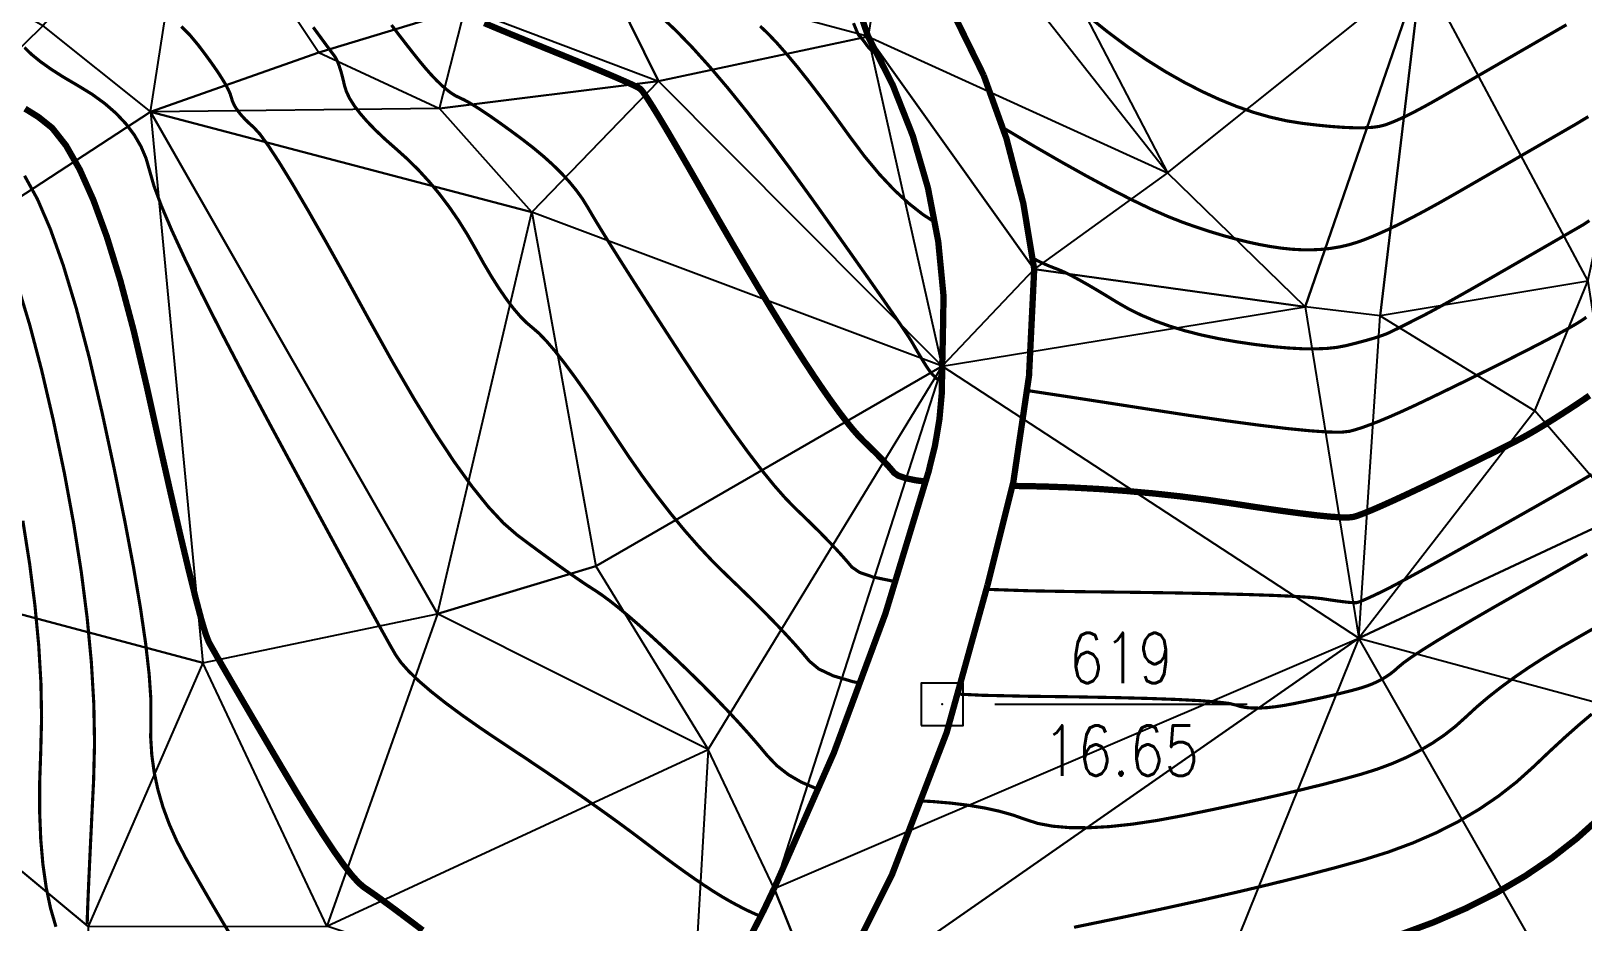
# Model space of a CAD drawing. Extents: x 1060 to 1934, y 610 to 1562.
# Drawn here: x 1125.83 to 1162.72, y 692.59 to 713.77 of the extents above; entities that cross this region are included whole.
import ezdxf
from ezdxf.enums import TextEntityAlignment as Align

# ---------------------------------------------------------------- set-up
doc = ezdxf.new("R2010")
doc.units = 0
doc.header["$LTSCALE"] = 0.5
doc.header["$PDSIZE"] = 0.2
doc.linetypes.add('X3', pattern=[5, 4, -1])
doc.linetypes.add('X6', pattern=[2, 1, -1])
doc.layers.get('0').update_dxf_attribs({"linetype": 'CONTINUOUS'})
for name, color, linetype in [('DGX', 2, 'CONTINUOUS'), ('DLSS', 4, 'CONTINUOUS'), ('KZD', 1, 'CONTINUOUS'), ('SJW', 1, 'CONTINUOUS'), ('SXSS', 5, 'CONTINUOUS'), ('ZDH', 1, 'CONTINUOUS')]:
    doc.layers.add(name, color=color, linetype=linetype)
doc.styles.add('HZ', font='rs.shx', dxfattribs={"width": 0.8, "bigfont": 'hztxt.shx'})

# ---------------------------------------------------------------- blocks, each defined once
blk = doc.blocks.new('gc115')
blk.add_lwpolyline([(-1, -0.9999999999999996), (1, -0.9999999999999987), (0.9999999999999991, 1.000000000000001), (-1.000000000000001, 1)], close=True)
blk.add_point((0, 0))

msp = doc.modelspace()

# ---------------------------------------------------------------- linework, layer by layer
at = {"layer": 'DGX', "linetype": 'Continuous', "const_width": 0.075, "flags": 128}
for points, elevation in [([(1147.492423340772, 705.472666520739), (1147.455210674258, 705.4759225478647), (1147.417015584726, 705.481001346677), (1147.387765634609, 705.4870342771237), (1147.367460823906, 705.4940213392052), (1147.356101152618, 705.5019625329212), (1147.348762633495, 705.5106924919382), (1147.340521279288, 705.5200458499226), (1147.331377089997, 705.5300226068742), (1147.321330065622, 705.5406227627932), (1147.310380206163, 705.5518463176793), (1147.29852751162, 705.5636932715328), (1147.285771981992, 705.5761636243535), (1147.272113617281, 705.5892573761416), (1147.257121332366, 705.6045368740967), (1147.240364042128, 705.6235644654183), (1147.221841746568, 705.6463401501068), (1147.201554445684, 705.672863928162), (1147.179502139477, 705.7031357995838), (1147.155684827947, 705.7371557643725), (1147.130102511095, 705.7749238225277), (1147.102755188919, 705.8164399740497), (1147.073001931803, 705.8628857852535), (1147.040201810129, 705.9154428224546), (1147.004354823898, 705.9741110856526), (1146.965460973109, 706.0388905748478), (1146.923520257763, 706.1097812900399), (1146.878532677858, 706.1867832312291), (1146.830498233397, 706.2698963984154), (1146.779416924377, 706.3591207915988), (1146.695828775561, 706.4937125085968), (1146.550273811711, 706.7129276472269), (1146.342752032826, 707.0167662074891), (1146.073263438906, 707.4052281893835), (1145.741808029951, 707.87831359291), (1145.348385805962, 708.4360224180687), (1144.892996766938, 709.0783546648595), (1144.37564091288, 709.8053103332825), (1143.840211632355, 710.5455961048801), (1143.330602313932, 711.2279186611951), (1142.84681295761, 711.8522780022274), (1142.388843563391, 712.4186741279772), (1141.956694131273, 712.9271070384442), (1141.550364661257, 713.3775767336286), (1141.169855153343, 713.7700832135304), (1140.81516560753, 714.1046264781494)], 18), ([(1162.328419056848, 713.915686097096), (1161.823113121651, 713.6235784896219), (1161.355672830096, 713.3533990754595), (1160.926098182182, 713.105147854609), (1160.534389177909, 712.8788248270704), (1160.180545817278, 712.6744299928437), (1159.864568100289, 712.4919633519287), (1159.586456026941, 712.3314249043256), (1159.346209597235, 712.1928146500344), (1159.131658749894, 712.0707863253363), (1158.930633423645, 711.9599936665124), (1158.743133618487, 711.8604366735628), (1158.569159334419, 711.7721153464877), (1158.408710571443, 711.6950296852867), (1158.261787329557, 711.6291796899601), (1158.128389608763, 711.5745653605078), (1158.008517409059, 711.5311866969298), (1157.878987518529, 711.4987738656648), (1157.716616725257, 711.4770570331516), (1157.521405029242, 711.46603619939), (1157.293352430485, 711.4657113643802), (1157.032458928986, 711.4760825281222), (1156.738724524743, 711.497149690616), (1156.412149217758, 711.5289128518614), (1156.052733008031, 711.5713720118586), (1155.673087138859, 711.6323631213714), (1155.285822853539, 711.719722131164), (1154.890940152072, 711.8334490412362), (1154.488439034458, 711.9735438515881), (1154.078319500696, 712.1400065622197), (1153.660581550787, 712.332837173131), (1153.23522518473, 712.5520356843219), (1152.802250402527, 712.7976020957925), (1152.357811156719, 713.0755506677418), (1151.898061399851, 713.3918956603688), (1151.423001131922, 713.7466370736735), (1150.932630352932, 714.1397749076559)], 19.5), ([(1144.55693734294, 695.7409849677658), (1144.489615438509, 695.7612573485496), (1144.141318427484, 695.909633918419), (1143.831828498639, 696.0898199222942), (1143.561145651973, 696.301815360175), (1143.329269887486, 696.5456202320618), (1143.109511674689, 696.8086368878561), (1142.875181483093, 697.0782676774598), (1142.626279312698, 697.354512600873), (1142.362805163504, 697.6373716580957), (1142.08475903551, 697.926844849128), (1141.792140928718, 698.2229321739696), (1141.484950843126, 698.5256336326208), (1141.163188778736, 698.8349492250813), (1140.8451767481, 699.1340413428339), (1140.549236763775, 699.4060723773607), (1140.275368825761, 699.651042328662), (1140.023572934057, 699.8689511967375), (1139.793849088663, 700.0597989815875), (1139.586197289579, 700.2235856832117), (1139.400617536806, 700.3603113016103), (1139.237109830343, 700.4699758367833), (1139.074827255824, 700.5746295029398), (1138.892922898881, 700.6963225142894), (1138.691396759515, 700.8350548708318), (1138.470248837726, 700.9908265725671), (1138.229479133513, 701.1636376194954), (1137.969087646877, 701.3534880116166), (1137.689074377817, 701.5603777489307), (1137.389439326334, 701.7843068314378), (1137.063730005921, 702.0675689394557), (1136.705493930072, 702.4524577533023), (1136.314731098787, 702.9389732729777), (1135.891441512065, 703.5271154984819), (1135.435625169907, 704.2168844298146), (1134.947282072313, 705.0082800669762), (1134.426412219282, 705.9013024099665), (1133.873015610815, 706.8959514587856), (1133.331698788616, 707.8822653022744), (1132.847068294388, 708.7502820292741), (1132.419124128132, 709.5000016397847), (1132.047866289847, 710.1314241338061), (1131.733294779534, 710.6445495113384), (1131.475409597193, 711.0393777723814), (1131.274210742823, 711.3159089169353), (1131.129698216424, 711.4741429450003), (1131.019706119635, 711.5719415927447), (1130.922068554095, 711.6671665963376), (1130.836785519802, 711.7598179557789), (1130.763857016758, 711.8498956710687), (1130.703283044961, 711.9373997422068), (1130.655063604413, 712.0223301691934), (1130.619198695112, 712.1046869520285), (1130.59568831706, 712.184470090712), (1130.568041813656, 712.2728819502464), (1130.519768528302, 712.381124895634), (1130.450868460997, 712.509198926875), (1130.361341611741, 712.6571040439692), (1130.251187980535, 712.8248402469168), (1130.120407567378, 713.0124075357176), (1129.96900037227, 713.2198059103717), (1129.796966395212, 713.4470353708791), (1129.608496511266, 713.671737835428), (1129.407781595495, 713.8715552222064)], 16), ([(1145.556663648929, 698.2610665430681), (1145.367182816563, 698.2984026173381), (1144.901675049195, 698.4373132184926), (1144.557940011597, 698.5994142818055), (1144.335977703769, 698.7847058072766), (1144.164343980402, 698.9888826099594), (1143.971594696189, 699.2076395049068), (1143.757729851129, 699.4409764921186), (1143.522749445222, 699.688893571595), (1143.266653478469, 699.951390743336), (1142.989441950868, 700.2284680073415), (1142.691114862422, 700.5201253636116), (1142.371672213128, 700.8263628121462), (1142.040877755418, 701.1532166521395), (1141.708495241725, 701.5067231827855), (1141.374524672047, 701.8868824040844), (1141.038966046385, 702.2936943160362), (1140.701819364739, 702.7271589186406), (1140.363084627109, 703.1872762118979), (1140.022761833495, 703.6740461958082), (1139.680850983896, 704.187468870371), (1139.35081916874, 704.6878658671284), (1139.046133478453, 705.1355588176218), (1138.766793913036, 705.5305477218511), (1138.512800472488, 705.8728325798165), (1138.284153156809, 706.1624133915179), (1138.080851966, 706.3992901569554), (1137.90289690006, 706.5834628761288), (1137.750287958989, 706.7149315490383), (1137.606825745084, 706.8360010664334), (1137.45631086064, 706.9889763190637), (1137.298743305657, 707.1738573069291), (1137.134123080136, 707.3906440300298), (1136.962450184076, 707.6393364883658), (1136.783724617478, 707.9199346819369), (1136.597946380341, 708.2324386107431), (1136.405115472666, 708.5768482747847), (1136.203769166262, 708.9294110752907), (1135.992444732939, 709.2663744134903), (1135.771142172696, 709.5877382893838), (1135.539861485535, 709.8935027029709), (1135.298602671454, 710.1836676542518), (1135.047365730454, 710.4582331432264), (1134.786150662535, 710.7171991698948), (1134.514957467697, 710.9605657342568), (1134.254091823777, 711.1902169341369), (1134.023859408614, 711.4080368673591), (1133.824260222208, 711.6140255339236), (1133.655294264558, 711.8081829338304), (1133.516961535665, 711.9905090670793), (1133.409262035529, 712.1610039336706), (1133.332195764149, 712.3196675336039), (1133.285762721526, 712.4664998668796), (1133.254715569112, 712.600938401552), (1133.223806968358, 712.7224206056753), (1133.193036919266, 712.8309464792499), (1133.162405421834, 712.9265160222755), (1133.131912476064, 713.0091292347522), (1133.101558081954, 713.07878611668), (1133.071342239505, 713.1354866680589), (1133.041264948718, 713.1792308888889), (1132.987483359661, 713.2495254206212), (1132.886154622405, 713.3858769047072), (1132.73727873695, 713.5882853411467), (1132.540855703297, 713.8567507299398)], 16.5), ([(1146.39283145311, 700.6793309806998), (1146.312770580636, 700.6899766702114), (1145.84695421086, 700.7860533386704), (1145.523592523998, 700.8973249094305), (1145.342685520052, 701.0237913824915), (1145.225816864767, 701.1628192372857), (1145.094570223889, 701.3117749532454), (1144.948945597419, 701.4706585303705), (1144.788942985356, 701.6394699686612), (1144.6145623877, 701.8182092681171), (1144.425803804452, 702.0068764287387), (1144.222667235612, 702.2054714505256), (1144.005152681179, 702.4139943334781), (1143.766394949773, 702.6573260397168), (1143.499528850015, 702.9603475313628), (1143.204554381905, 703.323058808416), (1142.881471545443, 703.7454598708765), (1142.530280340628, 704.2275507187443), (1142.150980767461, 704.7693313520192), (1141.743572825941, 705.3708017707014), (1141.308056516069, 706.0319619747909), (1140.879583338339, 706.6920602281319), (1140.493304793245, 707.2903447945689), (1140.149220880785, 707.8268156741018), (1139.847331600962, 708.3014728667306), (1139.587636953773, 708.7143163724554), (1139.370136939221, 709.065346191276), (1139.194831557304, 709.3545623231927), (1139.061720808022, 709.5819647682051), (1138.939298910608, 709.7791840769898), (1138.796060084293, 709.9778508002229), (1138.632004329076, 710.1779649379043), (1138.447131644959, 710.3795264900342), (1138.24144203194, 710.5825354566124), (1138.014935490021, 710.7869918376391), (1137.7676120192, 710.992895633114), (1137.499471619479, 711.2002468430376), (1137.232579045631, 711.3976469977391), (1136.988999052433, 711.5736976275483), (1136.768731639884, 711.7283987324654), (1136.571776807984, 711.8617503124904), (1136.398134556733, 711.973752367623), (1136.247804886131, 712.0644048978635), (1136.120787796178, 712.1337079032119), (1136.017083286875, 712.1816613836678), (1135.92155464608, 712.2280769089712), (1135.819065161653, 712.292766048861), (1135.709614833593, 712.3757288033377), (1135.593203661901, 712.4769651724009), (1135.469831646578, 712.5964751560508), (1135.339498787622, 712.7342587542875), (1135.202205085033, 712.8903159671106), (1135.057950538813, 713.0646467945205), (1134.906060483364, 713.2551039660493), (1134.74586025309, 713.4595402112295), (1134.577349847991, 713.677955530061), (1134.400529268068, 713.9103499225439)], 17), ([(1147.323864270183, 709.2164879690707), (1147.03184694919, 709.4045720768933), (1146.689867204993, 709.6737116510102), (1146.345159804219, 709.9934834654666), (1145.997724746867, 710.3638875202626), (1145.647562032939, 710.7849238153979), (1145.294671662433, 711.2565923508728), (1144.951408037825, 711.7324841955055), (1144.630125561589, 712.1661904181146), (1144.330824233726, 712.5577110186999), (1144.053504054235, 712.9070459972617), (1143.798165023116, 713.2141953537996), (1143.564807140369, 713.4791590883137), (1143.353430405994, 713.7019372008043), (1143.164034819992, 713.8825296912711)], 18.5), ([(1145.954559639423, 713.2259111016815), (1145.923819287814, 713.2407391074041), (1145.89569721524, 713.2506167104124), (1145.867345340097, 713.2647600333028), (1145.838763662386, 713.2831690760753), (1145.809952182105, 713.3058438387299), (1145.780910899256, 713.3327843212664), (1145.751639813838, 713.3639905236852), (1145.722138925852, 713.3994624459859), (1145.692408235297, 713.4392000881687), (1145.663488589267, 713.4792935402807), (1145.636420834859, 713.5158328923685), (1145.611204972072, 713.5488181444325), (1145.587841000906, 713.5782492964724), (1145.566328921361, 713.6041263484885), (1145.546668733438, 713.6264493004805), (1145.528860437135, 713.6452181524486), (1145.512904032454, 713.6604329043928), (1145.488419822507, 713.7021156340559), (1145.445028110411, 713.800288419181), (1145.382728896164, 713.9549512597681)], 19), ([(1143.178118347121, 692.719549893201), (1143.173278863698, 692.7213354899507), (1143.048485970513, 692.7733490636542), (1142.912688687167, 692.8353923124982), (1142.765887013658, 692.9074652364826), (1142.608080949988, 692.9895678356073), (1142.439270496154, 693.0817001098725), (1142.255999153838, 693.1880071741191), (1142.054810424717, 693.312634143188), (1141.835704308791, 693.4555810170793), (1141.598680806061, 693.616847795793), (1141.343739916527, 693.796434479329), (1141.070881640188, 693.9943410676875), (1140.780105977044, 694.2105675608684), (1140.471412927096, 694.4451139588716), (1140.140048384732, 694.6956871414095), (1139.781258244341, 694.9599939881941), (1139.395042505923, 695.2380344992257), (1138.981401169479, 695.529808674504), (1138.540334235007, 695.8353165140293), (1138.071841702509, 696.1545580178013), (1137.575923571984, 696.4875331858202), (1137.052579843432, 696.8342420180859), (1136.54278458034, 697.1764325439315), (1136.087511846195, 697.49585279269), (1135.686761640997, 697.7925027643614), (1135.340533964746, 698.0663824589458), (1135.048828817442, 698.317491876443), (1134.811646199085, 698.5458310168532), (1134.628986109675, 698.7513998801762), (1134.500848549212, 698.9341984664122), (1134.36583840168, 699.1699559778647), (1134.162560551066, 699.534401616837), (1133.891014997368, 700.0275353833295), (1133.551201740586, 700.6493572773418), (1133.143120780721, 701.3998672988741), (1132.666772117773, 702.2790654479264), (1132.122155751742, 703.2869517244987), (1131.509271682627, 704.423526128591), (1130.898502393244, 705.5683891459764), (1130.36023036641, 706.6011412624283), (1129.894455602125, 707.5217824779467), (1129.501178100388, 708.3303127925315), (1129.180397861199, 709.0267322061826), (1128.932114884559, 709.6110407189001), (1128.756329170468, 710.0832383306841), (1128.653040718925, 710.4433250415345), (1128.567649711856, 710.7410705023281), (1128.445556331187, 711.0262443639414), (1128.286760576918, 711.2988466263746), (1128.091262449049, 711.5588772896275), (1127.85906194758, 711.8063363537003), (1127.590159072511, 712.0412238185929), (1127.284553823842, 712.2635396843053), (1126.942246201573, 712.4732839508375), (1126.603152635078, 712.6720980265957), (1126.307189553733, 712.8616233199857), (1126.054356957536, 713.0418598310076), (1125.844654846489, 713.2128075596615), (1125.678083220591, 713.3744665059473)], 15.5), ([(1162.848158848815, 711.7313989439333), (1162.527398379978, 711.5385675869261), (1162.203194057515, 711.3511721276581), (1161.870454740547, 711.1589080325258), (1161.529180429073, 710.9617753015293), (1161.179371123094, 710.7597739346685), (1160.821026822609, 710.5529039319433), (1160.454147527619, 710.3411652933539), (1160.078733238124, 710.1245580189002), (1159.694783954123, 709.9030821085821), (1159.31843005449, 709.6890263896923), (1158.965801918099, 709.4946796895232), (1158.636899544947, 709.3200420080748), (1158.331722935037, 709.165113345347), (1158.050272088368, 709.02989370134), (1157.79254700494, 708.9143830760536), (1157.558547684753, 708.818581469488), (1157.348274127806, 708.7424888816431), (1157.146647828627, 708.6823771058715), (1156.938590281741, 708.6345179355258), (1156.724101487149, 708.5989113706061), (1156.50318144485, 708.5755574111124), (1156.275830154845, 708.5644560570446), (1156.042047617133, 708.5656073084028), (1155.801833831715, 708.5790111651871), (1155.55518879859, 708.6046676273971), (1155.300035388645, 708.6420223197379), (1155.034296472765, 708.6905208669137), (1154.75797205095, 708.7501632689247), (1154.4710621232, 708.8209495257709), (1154.173566689516, 708.9028796374521), (1153.865485749897, 708.9959536039685), (1153.546819304343, 709.10017142532), (1153.217567352855, 709.2155331015067), (1152.858279031787, 709.3563340784733), (1152.449503477493, 709.5368698021645), (1151.991240689974, 709.7571402725803), (1151.48349066923, 710.0171454897209), (1150.926253415261, 710.316885453586), (1150.319528928067, 710.6563601641758), (1149.663317207647, 711.0355696214903), (1148.957618254002, 711.4545138255294), (1148.936277177582, 711.4673167830198)], 19), ([(1130.573795700556, 692.2785936096648), (1130.373275140764, 692.6118264517642), (1130.166737502979, 692.9608970120987), (1129.954182787202, 693.3258052906685), (1129.735610993432, 693.7065512874736), (1129.511022121669, 694.1031350025139), (1129.298945599673, 694.5084038377043), (1129.117910855201, 694.9152051949601), (1128.967917888255, 695.3235390742809), (1128.848966698835, 695.733405475667), (1128.761057286939, 696.1448043991185), (1128.704189652569, 696.557735844635), (1128.678363795725, 696.9721998122168), (1128.683579716405, 697.3881963018638), (1128.683665776473, 697.8666865781465), (1128.642450337792, 698.4686319056357), (1128.559933400361, 699.194032284331), (1128.43611496418, 700.0428877142326), (1128.27099502925, 701.0151981953406), (1128.064573595569, 702.110963727655), (1127.816850663139, 703.3301843111755), (1127.52782623196, 704.6728599459024), (1127.218441005155, 706.0002429040147), (1126.909635685849, 707.1735854576917), (1126.601410274041, 708.1928876069335), (1126.293764769733, 709.0581493517399), (1125.986699172923, 709.7693706921109), (1125.680213483612, 710.3265516280467)], 14.5), ([(1162.873460767138, 709.2602158351788), (1162.726377703108, 709.1614490767562), (1162.595644281877, 709.0858999503675), (1162.434713804986, 708.9929537282846), (1162.243586272438, 708.8826104105076), (1162.022261684231, 708.7548699970363), (1161.770740040366, 708.6097324878707), (1161.489021340843, 708.447197883011), (1161.177105585662, 708.2672661824571), (1160.834992774822, 708.069937386209), (1160.491944172858, 707.8726350390275), (1160.177221044305, 707.6927826856737), (1159.890823389163, 707.5303803261476), (1159.63275120743, 707.385427960449), (1159.403004499109, 707.2579255885781), (1159.201583264197, 707.1478732105348), (1159.028487502696, 707.0552708263191), (1158.883717214605, 706.9801184359311), (1158.757414241859, 706.9159900106418), (1158.63972042639, 706.8564595217227), (1158.530635768199, 706.8015269691736), (1158.430160267285, 706.7511923529944), (1158.33829392365, 706.7054556731853), (1158.255036737292, 706.6643169297461), (1158.180388708212, 706.627776122677), (1158.114349836409, 706.5958332519779), (1158.044215985874, 706.5650583358826), (1157.957283020596, 706.5320213926249), (1157.853550940574, 706.4967224222049), (1157.733019745809, 706.4591614246225), (1157.5956894363, 706.4193383998777), (1157.441560012049, 706.3772533479706), (1157.270631473053, 706.3329062689011), (1157.082903819315, 706.2862971626691), (1156.871042902354, 706.2459201083793), (1156.627714573691, 706.2202691851361), (1156.352918833325, 706.2093443929392), (1156.046655681258, 706.2131457317889), (1155.708925117489, 706.2316732016851), (1155.339727142017, 706.2649268026278), (1154.939061754844, 706.3129065346169), (1154.506928955969, 706.3756123976525), (1154.070379949933, 706.4516313507627), (1153.65646594128, 706.5395503529755), (1153.265186930009, 706.639369404291), (1152.89654291612, 706.7510885047091), (1152.550533899613, 706.8747076542297), (1152.227159880488, 707.010226852853), (1151.926420858746, 707.1576461005789), (1151.648316834385, 707.3169653974074), (1151.392597390292, 707.4739322720878), (1151.159012109353, 707.6142942533693), (1150.947560991566, 707.7380513412517), (1150.758244036933, 707.8452035357352), (1150.591061245452, 707.9357508368198), (1150.446012617125, 708.0096932445055), (1150.323098151951, 708.0670307587922), (1150.22231784993, 708.1077633796799), (1150.134365510911, 708.1404772600786), (1150.049934934743, 708.1737585528979), (1149.969026121424, 708.207607258138), (1149.891639070957, 708.2420233757987), (1149.817773783339, 708.2770069058803), (1149.747430258572, 708.3125578483824), (1149.680608496656, 708.3486762033053), (1149.644078740868, 708.3698471692095)], 18.5), ([(1127.168919730992, 692.5319846276593), (1127.172725773405, 692.7025049530127), (1127.182531547464, 692.97914047911), (1127.198337053169, 693.3618912059512), (1127.220142290521, 693.8507571335363), (1127.247947259518, 694.4457382618652), (1127.281751960162, 695.146834590938), (1127.321556392453, 695.9540461207548), (1127.344095374752, 696.8403207834144), (1127.326103725425, 697.7786065110159), (1127.267581444471, 698.7689033035593), (1127.16852853189, 699.8112111610446), (1127.028944987682, 700.9055300834717), (1126.848830811847, 702.0518600708408), (1126.628186004385, 703.2502011231517), (1126.367010565297, 704.5005532404043), (1126.085833327807, 705.7069129528828), (1125.80518312514, 706.7732767908708), (1125.525059957298, 707.6996447543684)], 14), ([(1162.80237670016, 706.9629077502078), (1162.734959708981, 706.9167504719261), (1162.66395822114, 706.8693562479634), (1162.578842745656, 706.815763526463), (1162.469083791552, 706.7510107555681), (1162.334681358825, 706.6750979352786), (1162.175635447477, 706.5880250655946), (1161.991946057507, 706.489792146516), (1161.783613188916, 706.380399178043), (1161.550636841703, 706.2598461601754), (1161.293017015869, 706.1281330929132), (1161.020530367631, 705.9900973337332), (1160.742953553207, 705.8505762401116), (1160.460286572598, 705.7095698120488), (1160.172529425803, 705.5670780495446), (1159.879682112823, 705.423100952599), (1159.581744633658, 705.2776385212121), (1159.278716988307, 705.1306907553839), (1158.97059917677, 704.9822576551142), (1158.670683155421, 704.8402950809106), (1158.392260880633, 704.7127588932804), (1158.135332352406, 704.5996490922236), (1157.899897570739, 704.5009656777403), (1157.685956535633, 704.4167086498303), (1157.493509247088, 704.3468780084938), (1157.322555705103, 704.2914737537309), (1157.173095909679, 704.2504958855412), (1156.975810287928, 704.2293615860792), (1156.66137926696, 704.2334880374989), (1156.229802846776, 704.2628752398003), (1155.681081027376, 704.3175231929835), (1155.015213808759, 704.3974318970484), (1154.232201190926, 704.502601351995), (1153.332043173877, 704.6330315578234), (1152.314739757612, 704.7887225145334), (1151.301202885424, 704.9465728388285), (1150.412344500609, 705.0834811474117), (1149.648164603165, 705.199447440283), (1149.517919232189, 705.2188007552804)], 18), ([(1162.929137974822, 703.2272283056565), (1162.703971893617, 703.095391138787), (1162.418050011119, 702.9301515714277), (1162.071372327326, 702.7315096035783), (1161.66393884224, 702.4994652352387), (1161.195749555859, 702.2340184664093), (1160.666804468185, 701.9351692970899), (1160.134779049074, 701.6356625494731), (1159.657348768383, 701.3682430457516), (1159.234513626113, 701.1329107859253), (1158.866273622264, 700.9296657699945), (1158.552628756836, 700.7585079979589), (1158.293579029828, 700.6194374698185), (1158.089124441241, 700.5124541855736), (1157.939264991074, 700.4375581452239), (1157.822870456164, 700.3820206414043), (1157.718810613348, 700.3331129667497), (1157.627085462625, 700.29083512126), (1157.547695003995, 700.2551871049352), (1157.480639237458, 700.2261689177753), (1157.425918163015, 700.2037805597804), (1157.383531780665, 700.1880220309504), (1157.353480090409, 700.1788933312853), (1157.319510380703, 700.1752543128349), (1157.265369940007, 700.1759648276488), (1157.191058768319, 700.1810248757272), (1157.096576865641, 700.1904344570701), (1156.981924231972, 700.2041935716773), (1156.847100867312, 700.2223022195487), (1156.692106771661, 700.2447604006848), (1156.516941945019, 700.2715681150852), (1156.265187569528, 700.299520735166), (1155.880424827327, 700.3254136333431), (1155.362653718418, 700.3492468096168), (1154.7118742428, 700.3710202639868), (1153.928086400473, 700.3907339964532), (1153.011290191437, 700.4083880070159), (1151.961485615693, 700.423982295675), (1150.778672673239, 700.4375168624306), (1149.600582888889, 700.4576190193848), (1148.564947787453, 700.49291607864), (1148.545479437038, 700.4940166347878)], 17), ([(1126.42629079403, 692.4708971544312), (1126.297424070503, 692.9133563843382), (1126.194307631665, 693.4068166630756), (1126.116941477516, 693.9512779906433), (1126.065325608057, 694.5467403670415), (1126.039460023287, 695.19320379227), (1126.039344723207, 695.8906682663289), (1126.064979707817, 696.6391337892184), (1126.085257556258, 697.4364964672612), (1126.069070847674, 698.2806524067807), (1126.016419582064, 699.1716016077768), (1125.927303759429, 700.1093440702496), (1125.801723379769, 701.0938797941988), (1125.639678443083, 702.1252087796247)], 13.5), ([(1162.82517853517, 701.3308495008936), (1162.376721370699, 701.0750188297541), (1161.851115303524, 700.7763123052606), (1161.248360333643, 700.4347299274132), (1160.641610914414, 700.089079399589), (1160.104021499195, 699.7781684251653), (1159.635592087986, 699.5019970041419), (1159.236322680785, 699.2605651365192), (1158.906213277595, 699.0538728222967), (1158.645263878413, 698.881920061475), (1158.453474483242, 698.7447068540534), (1158.330845092079, 698.6422332000325), (1158.239440957287, 698.5599150347609), (1158.141327331225, 698.4831682935879), (1158.036504213894, 698.4119929765134), (1157.924971605293, 698.3463890835372), (1157.806729505423, 698.2863566146597), (1157.681777914283, 698.2318955698804), (1157.550116831874, 698.1830059491998), (1157.411746258195, 698.1396877526174), (1157.263514200963, 698.0985810844711), (1157.102268667896, 698.0563260490984), (1156.928009658993, 698.0129226464991), (1156.740737174253, 697.9683708766732), (1156.540451213678, 697.9226707396209), (1156.327151777268, 697.875822235342), (1156.100838865021, 697.8278253638366), (1155.861512476939, 697.7786801251046), (1155.624670200621, 697.7346185718989), (1155.40580962367, 697.701872756972), (1155.204930746085, 697.680442680324), (1155.022033567865, 697.6703283419547), (1154.857118089013, 697.6715297418643), (1154.710184309526, 697.6840468800528), (1154.581232229405, 697.7078797565202), (1154.47026184865, 697.7430283712663), (1154.303702426952, 697.7819946411142), (1154.007983223999, 697.8172804828869), (1153.583104239793, 697.8488858965843), (1153.029065474333, 697.8768108822064), (1152.345866927619, 697.9010554397531), (1151.533508599651, 697.9216195692246), (1150.591990490429, 697.9385032706208), (1149.521312599953, 697.9517065439418), (1148.446941183735, 697.9746648343042), (1147.88585257637, 698.0018468361817)], 16.5), ([(1163.006946274211, 699.5816306200178), (1162.599917268662, 699.3492500859993), (1162.18550526979, 699.1086969078442), (1161.794505685282, 698.8694401941564), (1161.426918515139, 698.6314799449358), (1161.082743759359, 698.3948161601824), (1160.761981417945, 698.1594488398963), (1160.464631490894, 697.9253779840774), (1160.190693978208, 697.6926035927257), (1159.940168879886, 697.4611256658413), (1159.692250815655, 697.2378517381186), (1159.426134405241, 697.029689344252), (1159.141819648644, 696.8366384842415), (1158.839306545863, 696.6586991580871), (1158.5185950969, 696.4958713657888), (1158.179685301754, 696.3481551073467), (1157.822577160424, 696.2155503827606), (1157.447270672912, 696.0980571920309), (1157.045216599873, 695.9865623934971), (1156.607865701964, 695.8719528454997), (1156.135217979185, 695.7542285480386), (1155.627273431537, 695.6333895011137), (1155.084032059018, 695.5094357047251), (1154.50549386163, 695.3823671588727), (1153.891658839372, 695.2521838635568), (1153.242526992244, 695.118885818777), (1152.600132872917, 694.9993764004929), (1152.006511034063, 694.9105589846638), (1151.461661475681, 694.8524335712896), (1150.965584197772, 694.8250001603703), (1150.518279200335, 694.8282587519061), (1150.119746483371, 694.8622093458968), (1149.769986046879, 694.9268519423424), (1149.46899789086, 695.0221865412432), (1149.177000446011, 695.126276736166), (1148.854212143031, 695.2171861206782), (1148.500632981921, 695.2949146947799), (1148.116262962679, 695.359462458471), (1147.701102085306, 695.4108294117515), (1147.255150349802, 695.4490155546215), (1147.018247908468, 695.4614411788159)], 16), ([(1162.929164837934, 697.5290671838457), (1162.617749558295, 697.2650248574959), (1162.283999103375, 696.9688359066799), (1161.927913473174, 696.6405003313981), (1161.549492667693, 696.2800181316504), (1161.145060674023, 695.9157884414765), (1160.710941479256, 695.5762103949164), (1160.247135083393, 695.26128399197), (1159.753641486433, 694.9710092326374), (1159.230460688377, 694.7053861169185), (1158.677592689224, 694.4644146448134), (1158.095037488974, 694.2480948163219), (1157.482795087628, 694.0564266314443), (1156.826918998782, 693.8745437025232), (1156.113462736032, 693.687579641901), (1155.342426299378, 693.495534449578), (1154.51380968882, 693.2984081255541), (1153.627612904358, 693.0962006698293), (1152.683835945992, 692.8889120824035), (1151.682478813722, 692.6765423632769), (1150.623541507549, 692.4590915124494)], 15.5)]:
    msp.add_lwpolyline(points, dxfattribs=dict(at, elevation=elevation))
at = {"layer": 'DGX', "color": 3, "linetype": 'Continuous', "const_width": 0.15, "flags": 128}
for points, elevation in [([(1147.101778429212, 703.053990377826), (1146.864893082681, 703.0854890084441), (1146.617359922734, 703.136543807897), (1146.445526673952, 703.1956731243178), (1146.349393336335, 703.2628769577063), (1146.287289749131, 703.336755864612), (1146.217545751588, 703.415910401584), (1146.140161343708, 703.5003405686224), (1146.055136525489, 703.5900463657271), (1145.962471296932, 703.6850277928982), (1145.862165658036, 703.7852848501357), (1145.754219608802, 703.8908175374395), (1145.63863314923, 704.0016258548097), (1145.51175814107, 704.1309314569066), (1145.369946446072, 704.2919559983904), (1145.213198064236, 704.4846994792613), (1145.041512995563, 704.7091618995191), (1144.854891240052, 704.965343259164), (1144.653332797704, 705.2532435581958), (1144.436837668518, 705.5728627966146), (1144.205405852494, 705.9242009744203), (1143.959666409743, 706.3066389742119), (1143.700248400374, 706.7195576785883), (1143.427151824389, 707.1629570875496), (1143.140376681785, 707.6368372010955), (1142.839922972565, 708.1411980192264), (1142.525790696727, 708.676039541942), (1142.197979854272, 709.2413617692424), (1141.8564904452, 709.8371647011276), (1141.527609044084, 710.4117532402499), (1141.2376222255, 710.9134322892617), (1140.986529989446, 711.342201848163), (1140.774332335923, 711.6980619169539), (1140.601029264931, 711.9810124956341), (1140.46662077647, 712.1910535842039), (1140.37110687054, 712.3281851826632), (1140.31448754714, 712.392407291012), (1140.247971277265, 712.4312642485502), (1140.122766531906, 712.4923003945777), (1139.938873311063, 712.5755157290945), (1139.696291614737, 712.6809102521006), (1139.395021442928, 712.8084839635961), (1139.035062795635, 712.9582368635809), (1138.616415672859, 713.130168952055), (1138.139080074599, 713.3242802290184), (1137.663289819862, 713.5176221070393), (1137.249278727654, 713.6872459986859), (1136.897046797976, 713.833151903958), (1136.606594030826, 713.9553398228558)], 17.5), ([(1135.144157074046, 692.3864877122871), (1134.871592393048, 692.5932859493197), (1134.623497606022, 692.7797660734548), (1134.399872712968, 692.9459280846924), (1134.200717713886, 693.0917719830325), (1134.026032608776, 693.2172977684752), (1133.875817397638, 693.3225054410203), (1133.750072080473, 693.407395000668), (1133.620125196489, 693.5174396099765), (1133.457305284898, 693.6981124315038), (1133.261612345698, 693.94941346525), (1133.033046378891, 694.2713427112153), (1132.771607384476, 694.6639001693994), (1132.477295362452, 695.1270858398025), (1132.150110312821, 695.6608997224245), (1131.790052235582, 696.2653418172655), (1131.43354648757, 696.8716876268309), (1131.117018425622, 697.4112126536262), (1130.840468049736, 697.8839168976514), (1130.603895359913, 698.2898003589066), (1130.407300356153, 698.6288630373917), (1130.250683038456, 698.9011049331069), (1130.134043406823, 699.106526046052), (1130.057381461252, 699.245126376227), (1129.984768509049, 699.4320940938719), (1129.880275857518, 699.7826173692268), (1129.743903506659, 700.2966962022919), (1129.575651456472, 700.9743305930667), (1129.375519706957, 701.8155205415517), (1129.143508258114, 702.8202660477466), (1128.879617109944, 703.9885671116515), (1128.583846262445, 705.3204237332664), (1128.270814523554, 706.6574415584503), (1127.955140701207, 707.8412262330623), (1127.636824795402, 708.8717777571024), (1127.315866806141, 709.7490961305707), (1126.992266733424, 710.4731813534671), (1126.666024577249, 711.0440334257916), (1126.337140337618, 711.4616523475441), (1126.00561401453, 711.7260381187248), (1125.69128895377, 711.9209346298811)], 15), ([(1162.874461969783, 705.1004611039461), (1162.70820961677, 704.985218652274), (1162.538806377813, 704.8716226884922), (1162.37125640397, 704.7618038600781), (1162.210563846297, 704.6578928145096), (1162.056728704793, 704.5598895517866), (1161.90975097946, 704.4677940719091), (1161.769630670297, 704.381606374877), (1161.636367777304, 704.3013264606905), (1161.509962300482, 704.2269543293494), (1161.390414239829, 704.1584899808538), (1161.255478485103, 704.0845536412216), (1161.082909926061, 703.9937655364708), (1160.872708562702, 703.8861256666013), (1160.624874395025, 703.7616340316131), (1160.339407423033, 703.6202906315061), (1160.016307646724, 703.4620954662806), (1159.655575066098, 703.2870485359363), (1159.257209681155, 703.0951498404734), (1158.861020591174, 702.9061087217029), (1158.506816895434, 702.7396345214362), (1158.194598593934, 702.5957272396731), (1157.924365686675, 702.4743868764137), (1157.696118173657, 702.375613431658), (1157.509856054879, 702.299406905406), (1157.365579330341, 702.2457672976578), (1157.263288000044, 702.2146946084133), (1157.147660334315, 702.2023079494571), (1156.963374603483, 702.2047264325739), (1156.710430807547, 702.2219500577638), (1156.388828946508, 702.2539788250268), (1155.998569020365, 702.3008127343629), (1155.539651029119, 702.362451785772), (1155.012074972769, 702.4388959792542), (1154.415840851315, 702.5301453148094), (1153.783195227476, 702.6230467869973), (1153.146384663968, 702.7044473903775), (1152.505409160791, 702.7743471249499), (1151.860268717947, 702.8327459907148), (1151.210963335434, 702.8796439876718), (1150.557493013252, 702.915041115821), (1149.899857751402, 702.9389373751627), (1149.238057549884, 702.9513327656965), (1149.162699146281, 702.9526186324251)], 17.5), ([(1163.12853989517, 695.0696468773963), (1162.574690040888, 694.571320109161), (1161.978717988086, 694.1062706030451), (1161.340623736764, 693.6744983590486), (1160.660407286921, 693.2760033771716), (1159.938068638558, 692.910785657414), (1159.173607791674, 692.5788451997759), (1158.36702474627, 692.2801820042571)], 15)]:
    msp.add_lwpolyline(points, dxfattribs=dict(at, elevation=elevation))
at = {"layer": 'DLSS', "linetype": 'X3', "const_width": 0.15, "flags": 128}
msp.add_lwpolyline([(1185.176, 671.328, -0.05043702277910302), (1172.952329335393, 668.0314701383268, -0.05208727030770788), (1160.712, 667.314, -0.02592145891423182), (1151.325501258395, 668.2308013787018, -0.05790617396282244), (1147.24, 669.339, -0.1981800973148862), (1140.073945803225, 676.7909928507042, -0.1978275825724632), (1141.516, 689.588, -0.01534745429895872), (1142.695602657558, 691.8181771635898, 0.02207459259141397), (1143.495, 693.38, 0.04495312865248841), (1147.165523340294, 703.2870135743774, 0.07654276431308708), (1147.491, 705.802, 0.003161834218686687), (1147.522288939858, 707.4724899272207, 0.1169018100348189), (1145.729, 713.64, -0.04592733101145014), (1144.130489287982, 719.4309380555057, -0.04134196847542831), (1143.42, 723.123, -0.1150753669637699), (1143.505615202099, 724.4728476002997, -0.1166193197102567), (1146.329, 729.344, -0.0581732610321493), (1157.851513370465, 736.3567714849003, 0.008521046150670944), (1172.507, 744.304, 0.05062484201447266), (1195.05813890107, 765.782041496036, 0.1063244317537785), (1215.863, 803.724, -0.07240177393417344), (1222.557282662942, 814.7994293133179, 0.06192313929073449), (1222.792, 815.333, 0.01567325219030002), (1223.541178094542, 818.1561596846695, 0.001676179400788459), (1229.625, 844.775, 0.003185527940350191), (1232.764331460567, 859.1528959747862, -0.007393929346861811), (1234.169, 865.336, -0.05822761873869078), (1235.307279930899, 868.411311485349, -0.01053545321475517), (1243.839, 884.334, -0.01857054808491708), (1245.434609970919, 886.9359249754898, -0.008907819460659681), (1249.053, 892.168)], format="xyb", dxfattribs=at)
at = {"layer": 'DLSS', "linetype": 'X6'}
msp.add_lwpolyline([(1112.766, 756.553, -0.2273419794904357), (1115.612040511134, 744.2431145922615, 0.0510112538760474), (1112.553, 721.701, 0.004881027149443193), (1113.818147613098, 710.0595645070862, 0.007785212523029785), (1114.796, 702.783, 0.0411601347252751), (1118.403013100473, 693.0512268897112, -0.001593643670424667), (1127.778, 674.472, 0.1843659917509449), (1150.012095482799, 656.8888933348856, 0.1590602882845603), (1168.262, 657.296, 0.04156740198854299)], format="xyb", dxfattribs=at)
at = {"layer": 'DLSS', "linetype": 'X3', "const_width": 0.15}
msp.add_lwpolyline([(1171.05049210678, 669.9207773746672), (1160.346, 669.8, -0.02914623633328844), (1154.240192934738, 670.2194233613852, -0.04934958990069403), (1148.919, 671.297, -0.1056389173132734), (1144.622076956376, 674.0590025975548, -0.07966756963784748), (1143.189, 675.516, -0.07166927315365011), (1141.735248794593, 678.4725614998794, -0.0297455874608849), (1141.378, 680.519, -0.08552935093321852), (1141.705505148216, 683.4276674418718, -0.07427260301746197), (1142.746, 686.142, -0.01250449913908688), (1143.456405417267, 687.7631725777871, 0.007474381639322492), (1144.672, 690.463, 0.07287728103605316), (1148.56645739802, 700.5865181352968, 0.07370039833132504), (1149.678, 708.103, 0.06806711314418631), (1148.478403208578, 712.7103840824001, -0.08250094402715481), (1146.485, 718.482, -0.1471556929471759), (1146.532301405742, 725.8962723910992, -0.02615075886015253), (1148.472, 727.794, -0.01274512557776138), (1150.024786210286, 728.8763492102569, -0.03750692993309921), (1153.398, 730.682, -0.004264590536952695), (1164.965796118386, 737.2373327575932, 0.00554476200233328)], format="xyb", dxfattribs=at)
at = {"layer": 'KZD', "linetype": 'Continuous'}
msp.add_line((1148.74, 697.76), (1154.74, 697.76), dxfattribs=at)
at = {"layer": 'SJW', "linetype": 'Continuous'}
for points in [[(1112.553, 721.701, 9.04), (1114.796, 702.783, 9.016), (1126.117, 713.893, 15.874)], [(1147.815, 720.057, 19.973), (1152.843, 710.398, 19.239), (1146.485, 718.482, 19.504)], [(1158.884, 715.229, 20.163), (1147.815, 720.057, 19.973), (1152.843, 710.398, 19.239)], [(1146.485, 718.482, 19.504), (1145.729, 713.64, 19.046), (1139.388, 715.343, 17.99)], [(1152.843, 710.398, 19.239), (1146.485, 718.482, 19.504), (1145.729, 713.64, 19.046)], [(1126.117, 713.893, 15.874), (1128.672, 711.847, 15.637), (1129.607, 717.871, 16.495)], [(1128.672, 711.847, 15.637), (1129.607, 717.871, 16.495), (1132.677, 713.254, 16.421)], [(1129.607, 717.871, 16.495), (1132.677, 713.254, 16.421), (1136.155, 714.312, 17.546)], [(1164.528, 715.601, 19.583), (1158.884, 715.229, 20.163), (1162.839, 707.816, 18.217)], [(1136.155, 714.312, 17.546), (1140.748, 712.576, 17.577), (1139.388, 715.343, 17.99)], [(1145.729, 713.64, 19.046), (1139.388, 715.343, 17.99), (1140.748, 712.576, 17.577)], [(1158.884, 715.229, 20.163), (1156.118, 707.212, 18.782), (1152.843, 710.398, 19.239)], [(1158.884, 715.229, 20.163), (1157.902, 706.996, 18.624), (1156.118, 707.212, 18.782)], [(1158.884, 715.229, 20.163), (1162.839, 707.816, 18.217), (1157.902, 706.996, 18.624)], [(1132.677, 713.254, 16.421), (1135.546, 711.928, 16.889), (1136.155, 714.312, 17.546)], [(1135.546, 711.928, 16.889), (1136.155, 714.312, 17.546), (1140.748, 712.576, 17.577)], [(1114.796, 702.783, 9.016), (1126.117, 713.893, 15.874), (1128.672, 711.847, 15.637)], [(1140.748, 712.576, 17.577), (1147.491, 705.802, 18.067), (1145.729, 713.64, 19.046)], [(1152.843, 710.398, 19.239), (1149.678, 708.103, 18.454), (1145.729, 713.64, 19.046)], [(1149.678, 708.103, 18.454), (1147.491, 705.802, 18.067), (1145.729, 713.64, 19.046)], [(1128.672, 711.847, 15.637), (1132.677, 713.254, 16.421), (1135.546, 711.928, 16.889)], [(1137.737, 709.461, 16.763), (1135.546, 711.928, 16.889), (1140.748, 712.576, 17.577)], [(1137.737, 709.461, 16.763), (1140.748, 712.576, 17.577), (1147.491, 705.802, 18.067)], [(1128.672, 711.847, 15.637), (1137.737, 709.461, 16.763), (1135.546, 711.928, 16.889)], [(1114.796, 702.783, 9.016), (1128.672, 711.847, 15.637), (1129.918, 698.748, 14.952)], [(1128.672, 711.847, 15.637), (1129.918, 698.748, 14.952), (1135.493, 699.911, 15.683)], [(1128.672, 711.847, 15.637), (1135.493, 699.911, 15.683), (1137.737, 709.461, 16.763)], [(1156.118, 707.212, 18.782), (1152.843, 710.398, 19.239), (1149.678, 708.103, 18.454)], [(1135.493, 699.911, 15.683), (1137.737, 709.461, 16.763), (1139.26, 701.045, 16.064)], [(1137.737, 709.461, 16.763), (1139.26, 701.045, 16.064), (1147.491, 705.802, 18.067)], [(1156.118, 707.212, 18.782), (1149.678, 708.103, 18.454), (1147.491, 705.802, 18.067)], [(1162.839, 707.816, 18.217), (1157.902, 706.996, 18.624), (1161.58, 704.741, 17.631)], [(1162.839, 707.816, 18.217), (1163.691, 702.28, 16.625), (1161.58, 704.741, 17.631)], [(1156.118, 707.212, 18.782), (1157.391, 699.332, 16.792), (1147.491, 705.802, 18.067)], [(1157.902, 706.996, 18.624), (1156.118, 707.212, 18.782), (1157.391, 699.332, 16.792)], [(1157.902, 706.996, 18.624), (1161.58, 704.741, 17.631), (1157.391, 699.332, 16.792)], [(1139.26, 701.045, 16.064), (1141.929, 696.682, 15.773), (1147.491, 705.802, 18.067)], [(1147.491, 705.802, 18.067), (1143.495, 693.38, 15.573), (1141.929, 696.682, 15.773)], [(1157.391, 699.332, 16.792), (1147.491, 705.802, 18.067), (1143.495, 693.38, 15.573)], [(1163.691, 702.28, 16.625), (1161.58, 704.741, 17.631), (1157.391, 699.332, 16.792)], [(1114.796, 702.783, 9.016), (1129.918, 698.748, 14.952), (1127.19, 692.48, 14.016)], [(1114.796, 702.783, 9.016), (1127.19, 692.48, 14.016), (1127.778, 674.472, 9.032)], [(1165.276, 697.2, 15.01), (1163.691, 702.28, 16.625), (1157.391, 699.332, 16.792)], [(1135.493, 699.911, 15.683), (1139.26, 701.045, 16.064), (1141.929, 696.682, 15.773)], [(1129.918, 698.748, 14.952), (1135.493, 699.911, 15.683), (1132.865, 692.489, 14.866)], [(1135.493, 699.911, 15.683), (1132.865, 692.489, 14.866), (1141.929, 696.682, 15.773)], [(1157.391, 699.332, 16.792), (1144.672, 690.463, 15.314), (1143.495, 693.38, 15.573)], [(1157.391, 699.332, 16.792), (1151.503, 684.73, 13.644), (1144.672, 690.463, 15.314)], [(1163.352, 688.882, 13.83), (1157.391, 699.332, 16.792), (1151.503, 684.73, 13.644)], [(1165.276, 697.2, 15.01), (1163.352, 688.882, 13.83), (1157.391, 699.332, 16.792)], [(1129.918, 698.748, 14.952), (1127.19, 692.48, 14.016), (1132.865, 692.489, 14.866)], [(1132.865, 692.489, 14.866), (1141.929, 696.682, 15.773), (1141.516, 689.588, 15.17)], [(1141.929, 696.682, 15.773), (1141.516, 689.588, 15.17), (1143.495, 693.38, 15.573)], [(1141.516, 689.588, 15.17), (1143.495, 693.38, 15.573), (1144.672, 690.463, 15.314)]]:
    msp.add_polyline3d(points, close=True, dxfattribs=at)
at = {"layer": 'SXSS', "linetype": 'Continuous', "flags": 128}
msp.add_lwpolyline([(1105.297999999999, 756.615, -0.3719512704877826), (1111.764, 747.067, 0.08306444773374738), (1108.923, 712.731, 0.06873882837549812), (1113.723, 693.91, 0.04405368125852604), (1126.609, 669.505, 0.3286631940779394), (1169.641, 653.548, 0.1541670947134444)], format="xyb", dxfattribs=at)
at = {"layer": 'ZDH', "linetype": 'Continuous'}
for p in [(1145.729, 713.64, 19.046), (1145.729, 713.64, 19.046), (1145.729, 713.64, 19.046), (1132.677, 713.254, 16.421), (1140.748, 712.576, 17.577), (1135.546, 711.928, 16.889), (1128.672, 711.847, 15.637), (1152.843, 710.398, 19.239), (1152.843, 710.398, 19.239), (1137.737, 709.461, 16.763), (1149.678, 708.103, 18.454), (1149.678, 708.103, 18.454), (1149.678, 708.103, 18.454), (1156.118, 707.212, 18.782), (1156.118, 707.212, 18.782), (1157.902, 706.996, 18.624), (1157.902, 706.996, 18.624), (1147.491, 705.802, 18.067), (1147.491, 705.802, 18.067), (1147.491, 705.802, 18.067), (1161.58, 704.741, 17.631), (1161.58, 704.741, 17.631), (1139.26, 701.045, 16.064), (1135.493, 699.911, 15.683), (1157.391, 699.332, 16.792), (1129.918, 698.748, 14.952), (1147.49, 697.76, 16.65), (1147.49, 697.76, 16.65), (1141.929, 696.682, 15.773), (1143.495, 693.38, 15.573), (1143.495, 693.38, 15.573), (1143.495, 693.38, 15.573)]:
    msp.add_point(p, dxfattribs=at)

# ---------------------------------------------------------------- block references
at = {"layer": 'KZD', "linetype": 'Continuous', "xscale": 0.5, "yscale": 0.5}
msp.add_blockref('gc115', (1147.49, 697.76, 16.65), dxfattribs=at)

# ---------------------------------------------------------------- texts
at = {"layer": 'KZD', "linetype": 'Continuous', "style": 'HZ', "width": 0.8}
for s, p in [('619', (1151.74, 698.86)), ('16.65', (1151.74, 696.66))]:
    msp.add_text(s, height=1.2, dxfattribs=at).set_placement(p, align=Align.MIDDLE)

doc.saveas('drawing.dxf')
